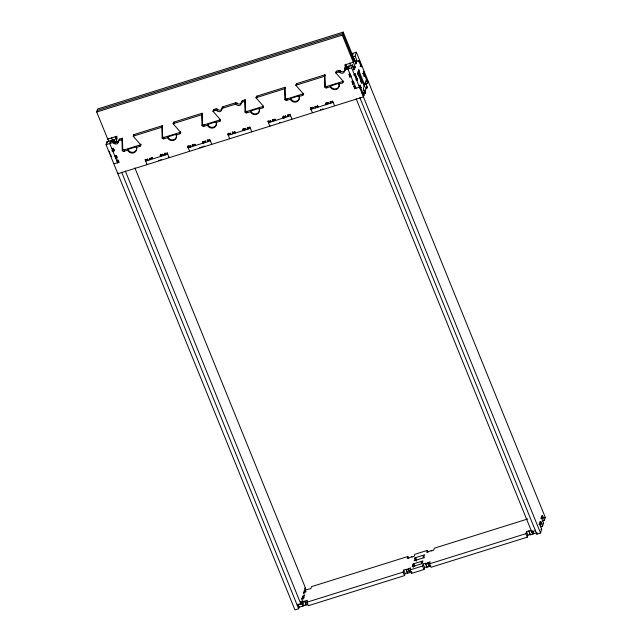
<?xml version="1.0" encoding="UTF-8"?>
<svg xmlns="http://www.w3.org/2000/svg" width="642" height="642" viewBox="0 0 642 642"><rect width="100%" height="100%" fill="white"/><g stroke="black" fill="none" stroke-linecap="round" stroke-linejoin="round"><path stroke-width="0.96" d="M108.715 141.537L96.725 112.005L97.64 108.98L343.213 32.1L354.232 59.241M299.365 606.361L298.642 608.744L294.959 609.9L106.05 144.691L106.925 141.834L114.292 139.531L115.704 143.022M107.984 138.343L107.744 139.145L116.338 136.449L117.285 138.776L116.058 139.162L116.972 136.136M111.547 137.589L112.486 140.606M106.05 144.691L112.326 142.725L112.783 141.216A1.324 1.212 16.9 0 1 114.26 141.625A2.648 2.432 16.9 0 0 118.89 140.181A1.324 1.212 16.9 0 1 119.733 139.041L122.325 138.231A1.324 1.22 16.9 0 1 122.405 138.576L122.75 149.016L122.285 150.533A1.324 1.212 16.9 0 0 123.986 151.311L127.67 150.156A4.638 4.253 16.9 0 0 133.624 152.884A4.638 4.253 16.9 0 0 136.264 147.467L136.497 146.713L127.902 149.401L127.67 150.156M115.006 143.623L113.883 140.855L114.292 139.531M112.053 148.583L113.281 148.206M112.326 142.725A1.324 1.212 16.9 0 1 113.803 143.142L114.26 141.625M116.009 142.01L116.218 141.328L114.38 141.906M111.965 150.894L114.115 150.902L114.428 149.867M113.803 143.142A2.648 2.432 16.9 0 0 118.433 141.689L118.89 140.181M118.433 141.689A1.324 1.212 16.9 0 1 119.276 140.55L119.733 139.041M114.998 155.661L114.854 156.134L116.194 155.372M114.043 163.694L118.834 162.538L119.091 161.688M122.285 150.533L121.948 140.092A1.324 1.22 16.9 0 0 121.86 139.739L122.325 138.231M121.948 140.092L122.405 138.576M117.181 156.664L116.258 156.953L115.801 158.462L117.173 157.603M116.78 160.219L118.008 159.834M123.986 151.311L124.452 149.795L140.413 144.803A1.324 1.212 16.9 0 0 140.919 144.498M118.088 173.011L117.863 173.765L363.428 96.886L364.038 94.872L363.091 92.544L362.176 92.833M121.659 172.233L298.642 608.744M136.264 147.467L139.948 146.312A1.324 1.212 16.9 0 0 140.702 144.763L133.448 136.489A1.324 1.22 16.9 0 1 133.263 136.168L133.721 134.66L162.209 125.744A1.324 1.22 16.9 0 1 162.29 126.089L162.635 136.529L162.169 138.046A1.324 1.212 16.9 0 0 163.87 138.824L167.554 137.669A4.638 4.253 16.9 0 0 173.509 140.397A4.638 4.253 16.9 0 0 176.149 134.98L176.381 134.226L167.787 136.915L167.554 137.669M133.448 136.489L133.905 134.98A1.324 1.22 16.9 0 1 133.721 134.66M125.342 171.077L300.905 604.106L297.222 605.262L297.374 604.756L301.058 603.6L300.897 601.434L302.783 606.08L302.904 605.687M139.948 146.312L140.413 144.803M140.702 144.763L140.903 144.105M147.122 164.007L146.922 164.665L145.172 159.545M145.967 159.665L145.501 161.174L167.602 154.257M148.069 160.035L147.604 158.871M150.461 158.261L150.003 159.77L149.65 158.229M152.571 158.622L152.106 157.459M162.169 138.046L161.832 127.606A1.324 1.22 16.9 0 0 161.744 127.252L162.209 125.744M161.832 127.606L162.29 126.089M163.87 138.824L164.336 137.308L180.298 132.316A1.324 1.212 16.9 0 0 180.715 132.091M160.291 154.899L160.644 156.439L161.92 154.979L161.11 154.923M163.389 154.722L163.1 155.669L162.747 154.128M176.149 134.98L179.832 133.825A1.324 1.212 16.9 0 0 180.587 132.276L173.332 124.002A1.324 1.22 16.9 0 1 173.147 123.681L173.605 122.173L202.094 113.257A1.324 1.22 16.9 0 1 202.174 113.602L202.519 124.042L202.053 125.559A1.324 1.212 16.9 0 0 203.755 126.338L207.438 125.182A4.638 4.253 16.9 0 0 213.393 127.91A4.638 4.253 16.9 0 0 216.033 122.494L216.266 121.739L207.671 124.428L207.438 125.182M173.332 124.002L173.789 122.494A1.324 1.22 16.9 0 1 173.605 122.173M165.427 153.077L165.146 155.027L164.906 153.109M169.247 156.993L169.023 157.747L167.249 152.716M179.832 133.825L180.298 132.316M180.587 132.276L180.731 131.803M189.599 150.966L187.592 146.689L187.793 146.031M188.684 145.83L188.066 147.853L210.167 140.927M190.843 146.047L190.522 147.082L190.192 145.445M192.969 144.787L192.568 146.44L192.239 144.811M202.053 125.559L201.716 115.119A1.324 1.22 16.9 0 0 201.628 114.766L202.094 113.257M201.716 115.119L202.174 113.602M195.521 145.573L195.256 144.915L195.024 145.678L194.67 144.137M203.755 126.338L204.212 124.821L220.174 119.829A1.324 1.212 16.9 0 0 220.495 119.677M202.856 141.569L203.209 143.11L204.485 141.649L203.674 141.593M216.033 122.494L219.716 121.338A1.324 1.212 16.9 0 0 220.471 119.789L213.216 111.515A1.324 1.22 16.9 0 1 213.032 111.194L213.489 109.686L216.081 108.875A1.324 1.212 16.9 0 1 217.55 109.292A2.648 2.432 16.9 0 0 222.18 107.84A1.324 1.212 16.9 0 1 223.023 106.7L235.566 102.776A1.324 1.212 16.9 0 1 237.042 103.185A2.648 2.432 16.9 0 0 241.673 101.733A1.324 1.212 16.9 0 1 242.515 100.601L245.108 99.791A1.324 1.22 16.9 0 1 245.188 100.136L245.533 110.576L245.067 112.093A1.324 1.212 16.9 0 0 246.769 112.872L250.452 111.716A4.638 4.253 16.9 0 0 256.407 114.436A4.638 4.253 16.9 0 0 259.047 109.028L259.28 108.265L250.685 110.962L250.452 111.716M213.216 111.515L213.674 110.007A1.324 1.22 16.9 0 1 213.489 109.686M205.777 141.962L205.312 140.799M213.032 111.194L215.616 110.384L216.081 108.875M207.936 139.611L207.711 141.705L207.358 140.165M215.616 110.384A1.324 1.212 16.9 0 1 217.092 110.801L217.55 109.292M211.7 144.041L209.814 139.394M217.092 110.801A2.648 2.432 16.9 0 0 221.723 109.349L222.18 107.84M221.723 109.349A1.324 1.212 16.9 0 1 222.565 108.209L223.023 106.7M219.716 121.338L220.174 119.829M222.565 108.209L235.108 104.285L235.566 102.776M235.108 104.285A1.324 1.212 16.9 0 1 236.585 104.694L237.042 103.185M229.74 138.311L229.595 138.784L227.822 133.753M228.793 133.279L228.175 135.293L250.276 128.376M230.807 133.961L230.63 134.523L230.277 132.982M232.958 131.939L232.677 133.889L232.436 131.963M236.585 104.694A2.648 2.432 16.9 0 0 241.215 103.25L241.673 101.733M241.215 103.25A1.324 1.212 16.9 0 1 242.058 102.11L242.515 100.601M235.293 132.597L235.132 133.119L234.779 131.578M245.067 112.093L244.73 101.645A1.324 1.22 16.9 0 0 244.642 101.3L245.108 99.791M244.73 101.645L245.188 100.136M246.769 112.872L247.234 111.355L263.196 106.363A1.324 1.212 16.9 0 0 263.509 106.211M243.045 128.729L243.318 130.551L244.594 129.098L243.775 129.042M246.095 128.745L245.774 129.788L245.421 128.248M259.047 109.028L262.73 107.872A1.324 1.212 16.9 0 0 263.485 106.323L256.23 98.049A1.324 1.22 16.9 0 1 256.046 97.728L256.503 96.22L284.992 87.304A1.324 1.22 16.9 0 1 285.072 87.649L285.417 98.09L284.952 99.606A1.324 1.212 16.9 0 0 286.653 100.385L290.336 99.229A4.638 4.253 16.9 0 0 296.291 101.95A4.638 4.253 16.9 0 0 298.931 96.541L299.164 95.778L290.569 98.475L290.336 99.229M256.23 98.049L256.688 96.533A1.324 1.22 16.9 0 1 256.503 96.22M248.189 127.413L247.82 129.146L247.523 127.413M251.865 131.297L251.696 131.867L249.923 126.835M262.73 107.872L263.196 106.363M269.929 125.471L269.704 126.225L267.987 121.009M268.749 121.226L268.284 122.734L290.385 115.817M271.028 121.025L270.739 121.972L270.41 120.335M273.155 119.597L272.786 121.33L272.457 119.693M275.097 119.308C273.749 120.182 276.245 119.484 275.241 120.56L274.888 119.019M284.952 99.606L284.615 89.158A1.324 1.22 16.9 0 0 284.526 88.813L284.992 87.304M284.615 89.158L285.072 87.649M286.653 100.385L287.118 98.868L303.08 93.876A1.324 1.212 16.9 0 0 303.746 93.371M283.074 116.459L283.427 118L284.703 116.539L283.892 116.483M285.995 116.852L285.529 115.688M298.931 96.541L302.615 95.385A1.324 1.212 16.9 0 0 303.369 93.836L296.114 85.563A1.324 1.22 16.9 0 1 295.93 85.242L296.387 83.733L324.876 74.817A1.324 1.22 16.9 0 1 324.956 75.162L325.301 85.603L324.836 87.119A1.324 1.212 16.9 0 0 326.537 87.898L330.221 86.742A4.638 4.253 16.9 0 0 336.175 89.463A4.638 4.253 16.9 0 0 338.815 84.054L339.048 83.291L330.453 85.988L330.221 86.742M296.114 85.563L296.572 84.046A1.324 1.22 16.9 0 1 296.387 83.733M288.186 114.565L287.929 116.587L287.576 115.046M291.917 118.93L290.032 114.276M302.615 95.385L303.08 93.876M303.369 93.836L303.514 93.363M312.381 112.519L310.375 108.249L310.608 107.495M311.466 107.391L310.848 109.405L332.949 102.487M313.625 107.607L313.304 108.642L312.951 107.102M315.72 106.275L315.35 108L315.053 106.275M324.836 87.119L324.499 76.671A1.324 1.22 16.9 0 0 324.411 76.326L324.876 74.817M324.499 76.671L324.956 75.162M317.445 106.131C316.538 106.973 318.986 105.994 317.806 107.23L317.477 105.601M353.967 68.204L354.89 67.916L355.195 66.912L342.29 35.125L343.213 32.1M326.537 87.898L326.995 86.381L342.964 81.39A1.324 1.212 16.9 0 0 343.277 81.237M325.663 103.033L325.992 104.67L327.268 103.21L326.457 103.153M335.814 72.755L336.272 71.246L338.864 70.435A1.324 1.212 16.9 0 1 340.332 70.845A2.648 2.432 16.9 0 0 344.963 69.4A1.324 1.212 16.9 0 1 345.805 68.261L345.348 69.769A1.324 1.212 16.9 0 0 344.505 70.909A2.648 2.432 16.9 0 1 339.875 72.361A1.324 1.212 16.9 0 0 338.398 71.944L335.814 72.755A1.324 1.22 16.9 0 0 335.999 73.076L343.253 81.349A1.324 1.212 16.9 0 1 342.499 82.898L338.815 84.054M335.999 73.076L336.456 71.559A1.324 1.22 16.9 0 1 336.272 71.246M328.56 103.522L328.094 102.359M338.398 71.944L338.864 70.435M330.951 101.749L330.494 103.258L330.14 101.717M339.875 72.361L340.332 70.845M334.482 105.601L332.596 100.954M345.468 70.435L344.714 68.59L345.123 67.258L352.49 64.954L354.376 69.609L353.453 69.89M344.505 70.909L344.963 69.4M342.499 82.898L342.964 81.39M349.746 63.012L350.684 66.03M352.129 55.196L352.691 53.342L353.108 54.353M351.27 76.101L349.858 77.096L349.112 74.111M345.492 64.216L346.118 65.765L345.661 67.274L344.714 64.954L353.309 62.258L353.766 60.749L342.748 33.609L97.183 110.496M359.857 97.656L536.84 534.168L540.524 533.021L351.615 67.811L352.49 64.954M353.309 62.258L354.28 59.08L353.357 59.369M356.061 62.017L357.064 60.789L355.17 56.135L356.374 52.195L351.559 53.695M350.251 74.007L348.911 74.769M349.858 77.096L350.315 75.587L349.73 74.135M354.376 69.609L354.416 66.752L352.803 67.258M355.243 64.015L356.166 63.727L356.286 60.637L354.673 61.142M354.111 83.508L352.771 84.271L352.057 81.189M353.164 81.181L351.824 81.943M352.771 84.271L353.228 82.762L352.578 81.157M359.183 85.466L360.106 85.177L359.488 87.192L354.577 88.732L353.838 85.739M354.978 85.643L353.638 86.405M354.577 88.732L355.042 87.216L354.448 85.763M358.661 75.443L358.509 75.941L357.562 73.621L358.79 69.585L359.584 72.418M355.997 87.713L355.804 88.347L347.932 68.959L348.807 66.11L349.248 67.193M360.708 80.483L361.502 83.308L362.112 81.293M363.653 76.205L364.576 75.916L363.629 73.589L364.247 71.567L363.324 71.864M356.174 98.812L531.736 531.833L535.42 530.685L535.572 530.18M360.106 85.177L361.045 87.505L359.977 88.291M364.576 75.916L364.728 75.411L363.805 75.7M363.091 92.544L362.024 93.331M366.646 83.572L367.569 83.283L366.775 80.451L365.852 80.74M364.407 93.628L365.33 93.339L365.635 92.336L365.162 91.172L364.247 91.461L364.383 91.012M366.277 84.8L365.483 81.975L363.292 89.19L364.231 91.517M364.857 92.175L366.751 85.964M367.569 83.283L368.179 81.261L366.799 81.703M365.996 88.427L366.919 88.139L367.224 87.127L365.33 82.481M300.905 604.106L301.058 603.6M301.772 601.249L303 600.864L302.695 601.875L301.363 602.597L307.374 600.254L306.756 602.276L308.176 605.759L404.516 575.601L405.134 573.579L403.714 570.096L406.169 569.326L407.237 571.942M297.84 604.138L299.1 607.236L306.178 605.021L304.918 601.024M404.516 575.601L403.104 572.11L403.714 570.096M304.46 592.438L305.688 592.052L305.993 591.041L304.765 591.426L305.199 589.998L310.897 588.674L311.514 586.66L407.855 556.494L407.245 558.508L409.7 557.737L411.891 556.598L411.731 557.104L414.186 556.333L414.804 554.319L427.347 550.395L428.062 552.136M537.065 532.732L530.22 534.874L528.952 530.886L526.496 531.656L527.917 535.139L527.307 537.153L430.959 567.319L429.538 563.828L430.156 561.814L427.7 562.585L428.96 566.581L426.93 567.215L425.662 563.219L423.206 563.989L424.627 567.48L424.009 569.494L411.466 573.426L410.045 569.936L410.663 567.921L408.208 568.692L409.468 572.68L407.437 573.314L406.169 569.326M409.468 572.68L408.208 568.692M407.437 573.314L407.59 572.816L405.134 573.579M414.018 564.583L413.817 565.265L412.589 565.642L412.276 566.653L422.099 563.58L422.412 562.569L421.184 562.954L421.385 562.28L422.613 561.894L422.926 560.883L413.103 563.957L412.79 564.968L414.018 564.583L414.732 566.324M415.888 558.46L414.066 560.779L423.889 557.705L424.202 556.694L422.974 557.079L424.787 554.76L414.965 557.842L414.66 558.845L415.888 558.46L416.594 560.209M411.466 573.426L411.875 572.078M424.009 569.494L422.596 566.003L423.206 563.989M427.347 550.395L426.737 552.409L431.376 550.499L431.223 550.996L433.679 550.234L434.297 548.22L527.78 518.945M426.93 567.215L425.662 563.219M428.96 566.581L427.7 562.585M527.307 537.153L525.886 533.671L526.496 531.656M530.22 534.874L528.952 530.886M531.736 531.833L531.889 531.335M533.823 533.141L533.614 533.815L532.555 531.199M536.84 534.168L537.049 533.47M540.524 533.021L541.72 529.072L539.834 524.418L540.139 523.415L539.216 523.703M539.689 524.867L540.612 524.578L540.893 523.655L540.733 521.481L539.81 521.769M540.315 526.857L542.618 526.135L543.589 522.949L541.696 518.303L542 517.292L541.086 517.58M541.559 518.744L542.683 517.773L542.514 515.606L541.599 515.895M542.105 520.975L544.408 520.261L545.275 517.404L356.374 52.195M234.908 131.923L234.579 132.388L235.285 132.388M194.879 144.426L194.454 144.915L195.176 144.94M152.483 157.659L151.881 158.213L152.443 158.309M96.725 112.005L342.29 35.125M352.073 54.899L352.506 55.525M352.867 56.857L355.17 56.135M355.451 61.295L357.064 60.789M354.849 61.921L356.005 61.56M358.316 60.846L359.231 60.557C365.378 74.207 358.244 61.825 359.231 60.557M358.372 60.982L359.295 60.693L359.063 61.447L358.14 61.736M358.084 61.6L359.006 61.311M355.323 63.085L356.47 62.723M113.883 140.855L110.199 142.026L110.472 142.701M344.714 68.59L348.397 67.434L348.807 68.469M119.276 140.55L121.86 139.739M133.263 136.168L161.744 127.252M173.147 123.681L201.628 114.766M242.058 102.11L244.642 101.3M256.046 97.728L284.526 88.813M295.93 85.242L324.411 76.326M345.348 69.769L351.615 67.811M115.159 142.067L116.996 141.489L116.692 142.492L116.218 141.328M354.047 67.274L355.195 66.912M353.293 67.723L354.215 67.434M360.339 65.837L361.261 65.54L361.029 66.295L360.106 66.591M353.533 68.959L354.681 68.598M112.366 149.923C114.043 148.487 112.005 149.73 113.377 151.183M354.248 74.191L355.17 73.91C361.205 87.513 354.304 75.21 355.17 73.91M112.422 150.067L113.963 149.586M350.315 75.587L350.853 75.419M354.304 74.336L355.227 74.047L354.994 74.809L354.079 75.09M112.133 150.677L113.056 150.388M354.015 74.954L354.938 74.665M362.866 73.373L363.789 73.084L367.722 82.77M362.714 73.878L363.629 73.589M356.045 79.255L357.193 78.894L356.968 79.648L356.045 79.937M353.228 82.762L354.071 82.497M365.699 81.245L366.622 80.956M117.301 161.19L118.224 160.909L117.606 162.924L109.734 143.535L110.609 140.678L110.962 141.553M117.149 161.696L118.377 161.311M355.042 87.216L355.652 87.023M359.03 85.972L359.953 85.683L363.886 95.369M360.13 87.794L361.045 87.505M365.523 87.264L366.446 86.975L366.919 88.139M366.301 87.416L367.224 87.127M145.028 160.018L147.483 159.248M149.53 158.606L151.985 157.836M160.083 155.244L162.627 154.505M164.673 153.863L167.129 153.093M187.592 146.689L190.048 145.919M192.094 145.277L194.55 144.514M202.647 141.914L205.191 141.176M207.238 140.542L209.693 139.771M227.701 134.13L230.157 133.359M232.203 132.725L234.659 131.955M242.756 129.363L245.3 128.625M247.347 127.983L249.802 127.212M267.81 121.571L270.266 120.808M272.312 120.166L274.768 119.396M282.865 116.804L285.409 116.066M287.455 115.424L289.911 114.653M310.375 108.249L312.831 107.479M314.877 106.837L317.333 106.066M325.43 103.474L327.974 102.736M330.02 102.094L332.476 101.332M160.364 155.837L160.877 155.677L161.23 156.552M202.415 142.668L203.442 142.355L203.795 143.23M243.037 129.957L243.551 129.796L243.904 130.671M282.632 117.558L283.66 117.237L284.101 118.329M325.197 104.229L326.224 103.908L326.577 104.79M364.255 92.769L365.635 92.336M363.115 95.16L364.038 94.872M158.71 160.291L159.224 160.131M160.757 159.649L161.27 159.489M199.742 147.443L200.256 147.283M201.789 146.809L202.302 146.641M203.835 146.167L204.349 145.999M279.447 122.494L279.96 122.325M320.478 109.646L320.992 109.485M322.525 109.004L323.038 108.843M541.294 516.898L542.209 516.609M541.76 518.062L542.683 517.773M540.781 518.592L541.696 518.303M544.352 517.693L545.275 517.404M303.562 595.375L304.79 594.99L304.485 596.001L303.257 596.378L302.904 597.55L304.131 597.164L303.827 598.175L302.599 598.553M539.505 522.781L540.42 522.492M539.513 524.089L540.893 523.655M542.667 523.238L543.589 522.949M538.911 524.707L539.834 524.418M406.017 569.831L408.055 569.189M425.51 563.724L427.548 563.09M528.799 531.383L531.351 530.589M306.756 602.276L403.104 572.11M410.045 569.936L422.596 566.003M429.538 563.828L525.886 533.671M540.805 529.361L541.72 529.072M306.33 604.515L307.967 604.002M409.62 572.174L411.257 571.661M424.627 567.48L427.082 566.709M429.113 566.075L430.75 565.562M527.917 535.139L530.372 534.369M336.456 71.559L336.914 72.081M296.572 84.046L297.029 84.567M256.688 96.533L257.145 97.054M213.674 110.007L214.131 110.52M173.789 122.494L174.247 123.007M133.905 134.98L134.363 135.494M542.514 515.606L544.408 520.261M542 517.292L542.474 518.455M356.286 60.637L356.751 61.801M354.28 59.08L356.166 63.727M358.637 70.09L364.616 84.824M358.18 71.607L364.158 86.333M540.733 521.481L542.618 526.135M357.714 73.116L361.655 82.81M540.139 523.415L540.612 524.578M354.416 66.752L354.89 67.916M363.444 88.692L365.33 93.339M345.942 64.569L347.001 67.185M345.123 67.258L345.829 69.007M532.651 530.862L533.719 533.478L532.491 533.863L531.07 530.372M326.393 103.017L326.898 104.253M311.161 107.535L311.667 108.771M283.652 115.905L284.245 117.358M275.474 119.797L275.739 120.455M268.653 121.009L269.102 122.1M423.255 556.157L423.961 557.898M243.663 128.753L244.137 129.917M414.965 557.842L416.313 561.132M413.103 563.957L413.809 565.706M412.589 565.642L413.296 567.392M407.855 556.494L408.569 558.235M228.4 133.199L228.993 134.66M203.642 141.529L204.028 142.476M188.411 146.047L188.884 147.211M160.901 154.417L161.463 155.797M145.903 159.521L146.32 160.54M134.884 167.915L305.664 588.489L305.504 588.995L305.038 587.831L304.725 588.834L305.672 591.162M304.79 591.346L304.316 590.183L304.276 593.031L303.802 591.868L303.497 592.879L303.971 594.035M303.714 598.962L302.526 596.057L302.695 598.232L302.414 599.155L301.941 597.991L301.636 598.994L302.109 600.158M304.765 601.53L306.178 605.021M115.111 136.834L117.494 142.709M302.695 601.875L304.115 605.366L302.888 605.743L301.467 602.26M113.169 148.583L114.115 150.902M116.082 155.749L117.029 158.076M117.895 160.211L118.834 162.538M112.823 148.471L113.714 150.685M115.817 155.845L116.579 157.747M117.695 160.46L118.441 162.306M106.925 141.834L107.366 142.925M109.469 151.777L109.244 151.151M109.798 152.587L110.055 153.213M110.536 154.417L110.785 155.019M111.034 155.629L111.403 156.536M326.995 86.381A1.324 1.212 16.9 0 1 325.301 85.603M287.118 98.868A1.324 1.212 16.9 0 1 285.417 98.09M247.234 111.355A1.324 1.212 16.9 0 1 245.533 110.576M204.212 124.821A1.324 1.212 16.9 0 1 202.519 124.042M164.336 137.308A1.324 1.212 16.9 0 1 162.635 136.529M124.452 149.795A1.324 1.212 16.9 0 1 122.75 149.016M136.497 146.713A4.638 4.253 16.9 0 1 133.849 152.13A4.638 4.253 16.9 0 1 127.902 149.401M176.381 134.226A4.638 4.253 16.9 0 1 173.733 139.643A4.638 4.253 16.9 0 1 167.787 136.915M216.266 121.739A4.638 4.253 16.9 0 1 213.617 127.156A4.638 4.253 16.9 0 1 207.671 124.428M259.28 108.265A4.638 4.253 16.9 0 1 256.631 113.682A4.638 4.253 16.9 0 1 250.685 110.962M299.164 95.778A4.638 4.253 16.9 0 1 296.516 101.195A4.638 4.253 16.9 0 1 290.569 98.475M339.048 83.291A4.638 4.253 16.9 0 1 336.4 88.708A4.638 4.253 16.9 0 1 330.453 85.988"/></g></svg>
